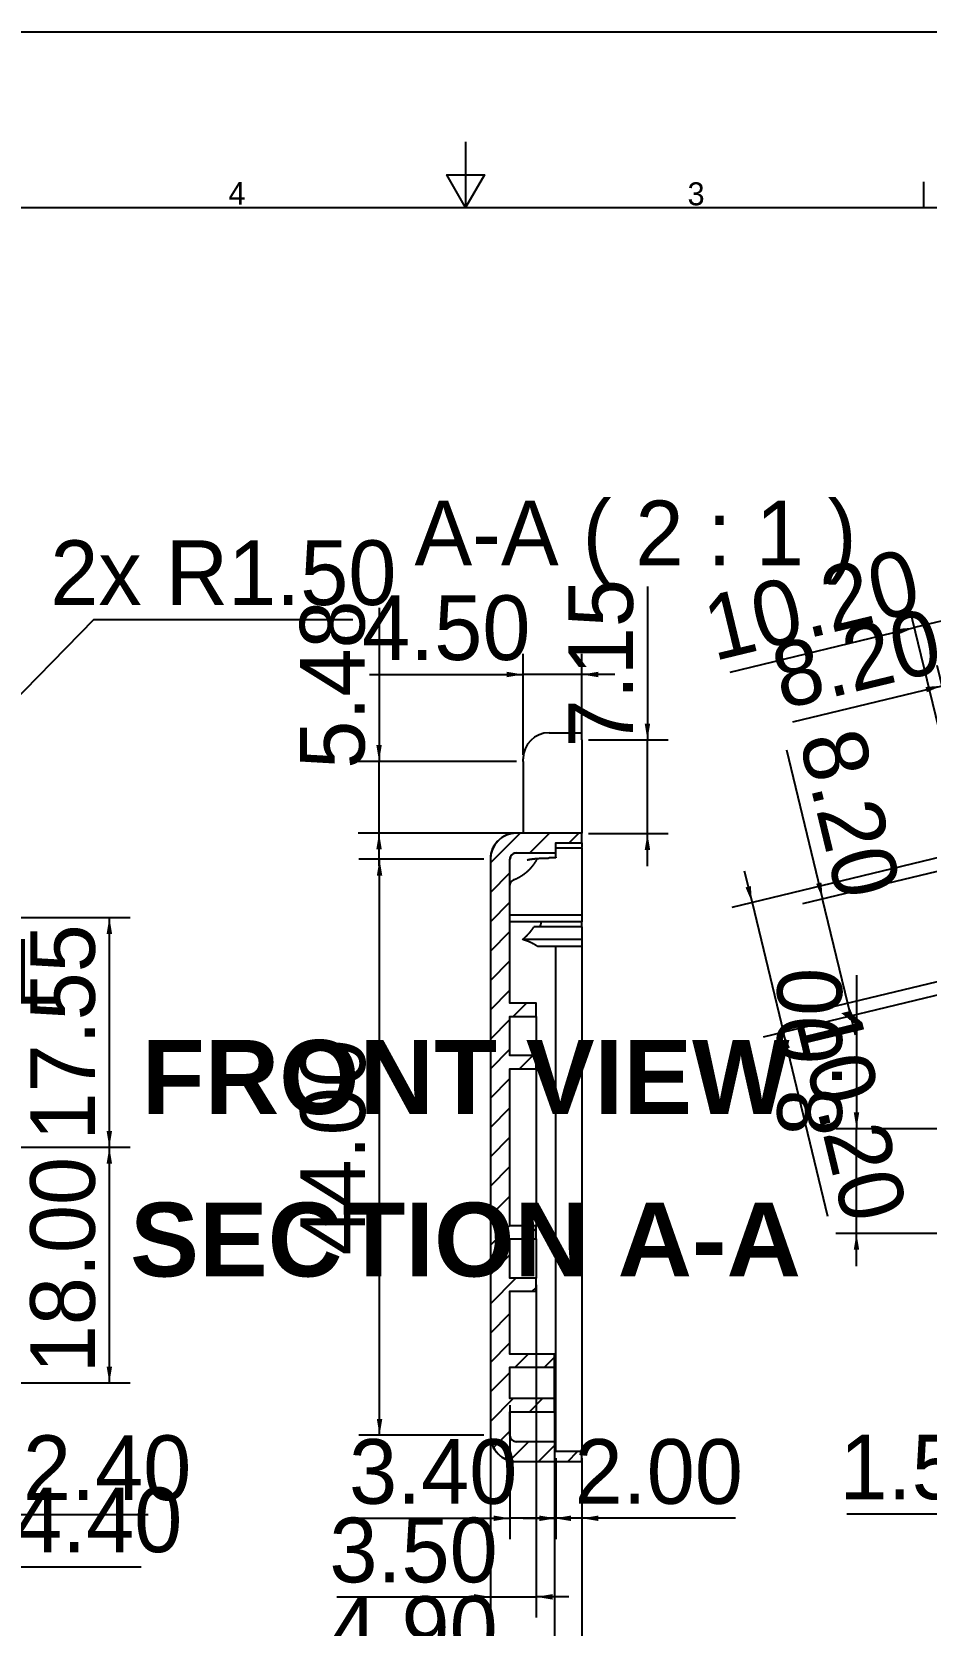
# Model space of a CAD drawing. Header units: millimetres. Extents: x 10 to 287, y 10 to 200.
# Drawn here: x 115.4 to 183.7, y 78.3 to 200 of the extents above; entities that cross this region are included whole.
import ezdxf
from ezdxf.enums import TextEntityAlignment as Align

# ---------------------------------------------------------------- set-up
doc = ezdxf.new("R2010")
doc.units = ezdxf.units.MM
for name, color, linetype in [('Border_ISO', 7, 'CONTINUOUS'), ('DIMENSIONS', 7, 'CONTINUOUS'), ('FRAME', 7, 'CONTINUOUS'), ('HATCH', 7, 'CONTINUOUS'), ('Symbol_ISO', 7, 'CONTINUOUS'), ('TEXT', 7, 'CONTINUOUS'), ('Visible_ISO', 7, 'CONTINUOUS')]:
    doc.layers.add(name, color=color, linetype=linetype)
doc.styles.add('BOLD', font='ARIALBD.TTF')
doc.dimstyles.new('ISO-DM', dxfattribs={"dimtxt": 3.5, "dimasz": 2.5, "dimexe": 2.5, "dimexo": 1, "dimgap": 1, "dimtad": 1, "dimcen": 2.5, "dimazin": 3, "dimtfac": 1, "dimtmove": 0, "dimatfit": 3})

# ---------------------------------------------------------------- blocks, each defined once
blk = doc.blocks.new('*D3')
at = {"layer": 'DIMENSIONS'}
for p, q in [((78.1885, 132.3412), (122.878, 132.3412)), ((121.2905, 114.7912), (121.2905, 132.3412)), ((91.6385, 114.7912), (122.878, 114.7912))]:
    blk.add_line(p, q, dxfattribs=at)
for points in [[(121.2905, 132.3412), (121.0822, 131.0912), (121.4989, 131.0912)], [(121.2905, 114.7912), (121.4989, 116.0412), (121.0822, 116.0412)]]:
    blk.add_solid(points, dxfattribs=at)
blk.add_text('17.55', height=4.9389, rotation=90, dxfattribs=at).set_placement((120.1828, 123.5662), align=Align.CENTER)
blk = doc.blocks.new('*D4')
at = {"layer": 'DIMENSIONS'}
for p, q in [((153.892, 104.2912), (153.892, 78.8631)), ((150.392, 92.2912), (150.392, 78.8631)), ((138.6629, 80.4506), (150.392, 80.4506)), ((150.392, 80.4506), (153.892, 80.4506)), ((156.392, 80.4506), (153.892, 80.4506))]:
    blk.add_line(p, q, dxfattribs=at)
for points in [[(150.392, 80.4506), (149.142, 80.6589), (149.142, 80.2423)], [(153.892, 80.4506), (155.142, 80.2423), (155.142, 80.6589)]]:
    blk.add_solid(points, dxfattribs=at)
blk.add_text('3.50', height=4.9389, dxfattribs=at).set_placement((144.5274, 81.5583), align=Align.CENTER)
blk = doc.blocks.new('*D5')
at = {"layer": 'DIMENSIONS'}
for p, q in [((155.292, 95.0912), (155.292, 72.8631)), ((150.392, 92.2912), (150.392, 72.8631)), ((138.6629, 74.4506), (150.392, 74.4506)), ((155.292, 74.4506), (150.392, 74.4506)), ((157.792, 74.4506), (155.292, 74.4506))]:
    blk.add_line(p, q, dxfattribs=at)
for points in [[(150.392, 74.4506), (149.142, 74.6589), (149.142, 74.2423)], [(155.292, 74.4506), (156.542, 74.2423), (156.542, 74.6589)]]:
    blk.add_solid(points, dxfattribs=at)
blk.add_text('4.90', height=4.9389, dxfattribs=at).set_placement((144.5274, 75.5583), align=Align.CENTER)
blk = doc.blocks.new('*D6')
at = {"layer": 'DIMENSIONS'}
for p, q in [((91.6385, 114.7912), (122.878, 114.7912)), ((121.2905, 96.7912), (121.2905, 114.7912)), ((91.6385, 96.7912), (122.878, 96.7912))]:
    blk.add_line(p, q, dxfattribs=at)
for points in [[(121.2905, 114.7912), (121.0822, 113.5412), (121.4989, 113.5412)], [(121.2905, 96.7912), (121.4989, 98.0412), (121.0822, 98.0412)]]:
    blk.add_solid(points, dxfattribs=at)
blk.add_text('18.00', height=4.9389, rotation=90, dxfattribs=at).set_placement((120.1828, 105.7912), align=Align.CENTER)
blk = doc.blocks.new('*D11')
at = {"layer": 'DIMENSIONS'}
for p, q in [((91.1385, 95.8912), (91.1385, 97.6912)), ((90.2385, 96.7912), (92.0385, 96.7912)), ((91.1385, 96.7912), (92.0518, 96.0129)), ((102.9351, 86.7387), (92.0518, 96.0129)), ((102.9351, 86.7387), (124.2576, 86.7387))]:
    blk.add_line(p, q, dxfattribs=at)
blk.add_solid([(92.0518, 96.0129), (92.8681, 95.0436), (93.1384, 95.3607)], dxfattribs=at)
blk.add_text('2X %%c2.40', height=4.9389, dxfattribs=at).set_placement((113.5964, 87.8465), align=Align.CENTER)
blk = doc.blocks.new('*D14')
at = {"layer": 'DIMENSIONS'}
for p, q in [((120.1161, 155.1086), (109.743, 144.5288)), ((120.1161, 155.1086), (139.8837, 155.1086)), ((108.6928, 143.4578), (109.743, 144.5288)), ((108.6928, 142.5578), (108.6928, 144.3578)), ((107.7928, 143.4578), (109.5928, 143.4578))]:
    blk.add_line(p, q, dxfattribs=at)
blk.add_solid([(109.743, 144.5288), (110.7669, 145.2755), (110.4693, 145.5672)], dxfattribs=at)
blk.add_text('2x R1.50', height=4.9389, dxfattribs=at).set_placement((129.9999, 156.2164), align=Align.CENTER)
blk = doc.blocks.new('*D15')
at = {"layer": 'DIMENSIONS'}
for p, q in [((91.1385, 95.8912), (91.1385, 97.6912)), ((90.2385, 96.7912), (92.0385, 96.7912)), ((91.1385, 96.7912), (92.5731, 95.1233)), ((103.2117, 82.755), (92.5731, 95.1233)), ((103.2117, 82.755), (123.7094, 82.755))]:
    blk.add_line(p, q, dxfattribs=at)
blk.add_solid([(92.5731, 95.1233), (93.2303, 94.0398), (93.5462, 94.3115)], dxfattribs=at)
blk.add_text('2x %%c4.40', height=4.9389, dxfattribs=at).set_placement((113.4605, 83.8627), align=Align.CENTER)
blk = doc.blocks.new('*D16')
at = {"layer": 'DIMENSIONS'}
for p, q in [((151.892, 95.0912), (151.892, 84.8631)), ((155.292, 95.0912), (155.292, 84.8631)), ((140.1629, 86.4506), (151.892, 86.4506)), ((155.292, 86.4506), (151.892, 86.4506)), ((157.792, 86.4506), (155.292, 86.4506))]:
    blk.add_line(p, q, dxfattribs=at)
for points in [[(151.892, 86.4506), (150.642, 86.6589), (150.642, 86.2423)], [(155.292, 86.4506), (156.542, 86.2423), (156.542, 86.6589)]]:
    blk.add_solid(points, dxfattribs=at)
blk.add_text('3.40', height=4.9389, dxfattribs=at).set_placement((146.0274, 87.5583), align=Align.CENTER)
blk = doc.blocks.new('*D17')
at = {"layer": 'DIMENSIONS'}
for p, q in [((155.392, 91.0412), (155.392, 84.8631)), ((157.392, 91.0412), (157.392, 84.8631)), ((152.892, 86.4506), (155.392, 86.4506)), ((157.392, 86.4506), (155.392, 86.4506)), ((169.1212, 86.4506), (157.392, 86.4506))]:
    blk.add_line(p, q, dxfattribs=at)
for points in [[(155.392, 86.4506), (154.142, 86.6589), (154.142, 86.2423)], [(157.392, 86.4506), (158.642, 86.2423), (158.642, 86.6589)]]:
    blk.add_solid(points, dxfattribs=at)
blk.add_text('2.00', height=4.9389, dxfattribs=at).set_placement((163.2566, 87.5583), align=Align.CENTER)
blk = doc.blocks.new('*D18')
at = {"layer": 'DIMENSIONS'}
for p, q in [((189.3598, 107.714), (189.3598, 85.2111)), ((190.8598, 107.714), (190.8598, 85.2111)), ((177.6306, 86.7986), (189.3598, 86.7986)), ((190.8598, 86.7986), (189.3598, 86.7986)), ((193.3598, 86.7986), (190.8598, 86.7986))]:
    blk.add_line(p, q, dxfattribs=at)
for points in [[(189.3598, 86.7986), (188.1098, 87.0069), (188.1098, 86.5902)], [(190.8598, 86.7986), (192.1098, 86.5902), (192.1098, 87.0069)]]:
    blk.add_solid(points, dxfattribs=at)
blk.add_text('1.50', height=4.9389, dxfattribs=at).set_placement((183.4952, 87.9063), align=Align.CENTER)
blk = doc.blocks.new('*D19')
at = {"layer": 'DIMENSIONS'}
for p, q in [((178.3598, 127.9431), (178.3598, 116.214)), ((188.8598, 116.214), (176.7723, 116.214)), ((178.3598, 108.214), (178.3598, 116.214)), ((188.8598, 108.214), (176.7723, 108.214)), ((178.3598, 105.714), (178.3598, 108.214))]:
    blk.add_line(p, q, dxfattribs=at)
for points in [[(178.3598, 116.214), (178.5681, 117.464), (178.1515, 117.464)], [(178.3598, 108.214), (178.1515, 106.964), (178.5681, 106.964)]]:
    blk.add_solid(points, dxfattribs=at)
blk.add_text('8.00', height=4.9389, rotation=90, dxfattribs=at).set_placement((177.2521, 122.0785), align=Align.CENTER)
blk = doc.blocks.new('*D22')
at = {"layer": 'DIMENSIONS'}
for p, q in [((197.6692, 136.3524), (192.3369, 158.4269)), ((195.1398, 157.4708), (192.7097, 156.8838)), ((188.0779, 132.6178), (182.4221, 156.0319)), ((192.7097, 156.8838), (182.7948, 154.4888)), ((168.7236, 151.0898), (182.7948, 154.4888))]:
    blk.add_line(p, q, dxfattribs=at)
for points in [[(192.7097, 156.8838), (193.9736, 156.9748), (193.8758, 157.3798)], [(182.7948, 154.4888), (181.5309, 154.3978), (181.6287, 153.9928)]]:
    blk.add_solid(points, dxfattribs=at)
blk.add_text('10.20', height=4.9389, rotation=13.58, dxfattribs=at).set_placement((175.4991, 153.866), align=Align.CENTER)
blk = doc.blocks.new('*D23')
at = {"layer": 'DIMENSIONS'}
for p, q in [((196.7411, 135.9353), (192.4941, 153.5171)), ((195.297, 152.561), (192.8669, 151.974)), ((188.0993, 136.788), (184.5234, 151.5917)), ((192.8669, 151.974), (184.8961, 150.0486)), ((173.4949, 147.2946), (184.8961, 150.0486))]:
    blk.add_line(p, q, dxfattribs=at)
for points in [[(192.8669, 151.974), (194.1309, 152.065), (194.033, 152.47)], [(184.8961, 150.0486), (183.6322, 149.9576), (183.73, 149.5526)]]:
    blk.add_solid(points, dxfattribs=at)
blk.add_text('8.20', height=4.9389, rotation=13.58, dxfattribs=at).set_placement((178.9354, 149.7483), align=Align.CENTER)
blk = doc.blocks.new('*D24')
at = {"layer": 'DIMENSIONS'}
for p, q in [((188.4439, 137.8456), (168.837, 133.1095)), ((169.7931, 135.9123), (170.3802, 133.4822)), ((170.3802, 133.4822), (172.7751, 123.5674)), ((188.8138, 127.4416), (171.232, 123.1946)), ((176.1741, 109.4961), (172.7751, 123.5674))]:
    blk.add_line(p, q, dxfattribs=at)
for points in [[(170.3802, 133.4822), (170.2892, 134.7462), (169.8841, 134.6484)], [(172.7751, 123.5674), (172.8661, 122.3034), (173.2712, 122.4013)]]:
    blk.add_solid(points, dxfattribs=at)
blk.add_text('10.20', height=4.9389, rotation=-76.42, dxfattribs=at).set_placement((175.5514, 116.7919), align=Align.CENTER)
blk = doc.blocks.new('*D25')
at = {"layer": 'DIMENSIONS'}
for p, q in [((173.0204, 145.1577), (175.7744, 133.7565)), ((189.2395, 137.0091), (174.2313, 133.3837)), ((177.6998, 125.7857), (175.7744, 133.7565)), ((189.5511, 128.6485), (176.1567, 125.413)), ((178.2868, 123.3556), (177.6998, 125.7857))]:
    blk.add_line(p, q, dxfattribs=at)
for points in [[(175.7744, 133.7565), (175.6834, 135.0205), (175.2784, 134.9226)], [(177.6998, 125.7857), (177.7908, 124.5218), (178.1958, 124.6196)]]:
    blk.add_solid(points, dxfattribs=at)
blk.add_text('8.20', height=4.9389, rotation=-76.42, dxfattribs=at).set_placement((175.4742, 139.7172), align=Align.CENTER)
blk = doc.blocks.new('*D27')
at = {"layer": 'DIMENSIONS'}
for p, q in [((152.892, 144.7746), (152.892, 152.4958)), ((157.392, 146.4083), (157.392, 152.4958)), ((141.1629, 150.9083), (152.892, 150.9083)), ((157.392, 150.9083), (152.892, 150.9083)), ((159.892, 150.9083), (157.392, 150.9083))]:
    blk.add_line(p, q, dxfattribs=at)
for points in [[(152.892, 150.9083), (151.642, 151.1166), (151.642, 150.7)], [(157.392, 150.9083), (158.642, 150.7), (158.642, 151.1166)]]:
    blk.add_solid(points, dxfattribs=at)
blk.add_text('4.50', height=4.9389, dxfattribs=at).set_placement((147.0274, 152.016), align=Align.CENTER)
blk = doc.blocks.new('*D28')
at = {"layer": 'DIMENSIONS'}
for p, q in [((141.892, 156.0038), (141.892, 144.2746)), ((152.392, 144.2746), (140.3045, 144.2746)), ((141.892, 138.7916), (141.892, 144.2746)), ((152.392, 138.7916), (140.3045, 138.7916)), ((141.892, 136.2916), (141.892, 138.7916))]:
    blk.add_line(p, q, dxfattribs=at)
for points in [[(141.892, 144.2746), (142.1004, 145.5246), (141.6837, 145.5246)], [(141.892, 138.7916), (141.6837, 137.5416), (142.1004, 137.5416)]]:
    blk.add_solid(points, dxfattribs=at)
blk.add_text('5.48', height=4.9389, rotation=90, dxfattribs=at).set_placement((140.7843, 150.1392), align=Align.CENTER)
blk = doc.blocks.new('*D29')
at = {"layer": 'DIMENSIONS'}
for p, q in [((162.392, 157.6375), (162.392, 145.9083)), ((157.892, 145.9083), (163.9795, 145.9083)), ((162.392, 138.7573), (162.392, 145.9083)), ((157.892, 138.7573), (163.9795, 138.7573)), ((162.392, 136.2573), (162.392, 138.7573))]:
    blk.add_line(p, q, dxfattribs=at)
for points in [[(162.392, 145.9083), (162.6004, 147.1583), (162.1837, 147.1583)], [(162.392, 138.7573), (162.1837, 137.5073), (162.6004, 137.5073)]]:
    blk.add_solid(points, dxfattribs=at)
blk.add_text('7.15', height=4.9389, rotation=90, dxfattribs=at).set_placement((161.2843, 151.7729), align=Align.CENTER)
blk = doc.blocks.new('*D30')
at = {"layer": 'DIMENSIONS'}
for p, q in [((149.892, 136.7912), (140.3428, 136.7912)), ((141.9303, 92.7912), (141.9303, 136.7912)), ((149.892, 92.7912), (140.3428, 92.7912))]:
    blk.add_line(p, q, dxfattribs=at)
for points in [[(141.9303, 136.7912), (141.722, 135.5412), (142.1386, 135.5412)], [(141.9303, 92.7912), (142.1386, 94.0412), (141.722, 94.0412)]]:
    blk.add_solid(points, dxfattribs=at)
blk.add_text('44.00', height=4.9389, rotation=90, dxfattribs=at).set_placement((140.8226, 114.7912), align=Align.CENTER)
blk = doc.blocks.new('*D31')
at = {"layer": 'DIMENSIONS'}
for p, q in [((150.392, 92.2912), (150.392, 66.9537)), ((157.392, 91.0412), (157.392, 66.9537)), ((138.6629, 68.5412), (150.392, 68.5412)), ((157.392, 68.5412), (150.392, 68.5412)), ((159.892, 68.5412), (157.392, 68.5412))]:
    blk.add_line(p, q, dxfattribs=at)
for points in [[(150.392, 68.5412), (149.142, 68.7495), (149.142, 68.3329)], [(157.392, 68.5412), (158.642, 68.3329), (158.642, 68.7495)]]:
    blk.add_solid(points, dxfattribs=at)
blk.add_text('7.00', height=4.9389, dxfattribs=at).set_placement((144.5274, 69.6489), align=Align.CENTER)

msp = doc.modelspace()

# ---------------------------------------------------------------- linework, layer by layer
at = {"layer": 'Border_ISO'}
msp.add_line((183.5, 186.59), (183.5, 188.54), dxfattribs=at)
msp.add_lwpolyline([(148.5, 191.59), (148.5, 186.59), (147.0566, 189.09), (149.9434, 189.09), (148.5, 186.59)], dxfattribs=at)
msp.add_lwpolyline([(48.5, 48.09), (48.5, 186.59), (248.5, 186.59), (248.5, 48.09)], close=True, dxfattribs=at)
at = {"layer": 'FRAME'}
msp.add_lwpolyline([(10, 200), (287, 200), (287, 10), (10, 10)], close=True, dxfattribs=at)
at = {"layer": 'HATCH'}
for p, q in [((150.392, 136.5116), (152.6716, 138.7912)), ((153.4167, 137.2912), (154.9167, 138.7912)), ((156.4117, 138.0412), (157.1617, 138.7912)), ((150.392, 134.2666), (151.892, 135.7666)), ((150.392, 132.0215), (151.892, 133.5215)), ((150.392, 129.7765), (151.892, 131.2765)), ((150.392, 127.5314), (151.892, 129.0314)), ((150.392, 125.2863), (151.892, 126.7863)), ((152.142, 124.7912), (153.142, 125.7912)), ((150.392, 123.0413), (151.892, 124.5413)), ((150.392, 120.7962), (151.892, 122.2962)), ((152.6321, 120.7912), (153.6321, 121.7912)), ((150.392, 118.5511), (151.892, 120.0511)), ((150.392, 116.3061), (151.892, 117.8061)), ((150.392, 114.061), (151.892, 115.561)), ((150.392, 111.8159), (151.892, 113.3159)), ((150.392, 109.5709), (151.892, 111.0709)), ((150.392, 107.3258), (151.892, 108.8258)), ((153.1025, 107.7912), (153.892, 108.5807)), ((150.392, 105.0807), (151.892, 106.5807)), ((150.392, 102.8357), (152.3476, 104.7912)), ((153.5926, 103.7912), (153.892, 104.0906)), ((150.392, 100.5906), (151.892, 102.0906)), ((150.392, 98.3456), (151.892, 99.8456)), ((152.2827, 97.9912), (153.2827, 98.9912)), ((154.5278, 97.9912), (155.292, 98.7554)), ((150.392, 96.1005), (151.892, 97.6005)), ((150.392, 93.8554), (152.1278, 95.5912)), ((153.3729, 94.5912), (154.3729, 95.5912)), ((150.6291, 91.8475), (151.892, 93.1104)), ((151.8838, 90.8571), (153.3179, 92.2912)), ((154.063, 90.7912), (155.392, 92.1202)), ((156.3081, 90.7912), (157.0581, 91.5412))]:
    msp.add_line(p, q, dxfattribs=at)
msp.add_lwpolyline([(155.292, 95.5912), (151.892, 95.5912), (151.892, 95.5912), (151.892, 97.9912), (151.892, 97.9912), (155.292, 97.9912), (155.292, 97.9912), (155.292, 98.9912), (155.292, 98.9912), (151.892, 98.9912), (151.892, 98.9912), (151.892, 103.7912), (151.892, 103.7912), (153.892, 103.7912), (153.892, 103.7912), (153.892, 104.7912), (153.892, 104.7912), (151.892, 104.7912), (151.892, 104.7912), (151.892, 107.7912), (151.892, 107.7912), (153.892, 107.7912), (153.892, 107.7912), (153.892, 108.7912), (153.892, 108.7912), (151.892, 108.7912), (151.892, 108.7912), (151.892, 120.7912), (151.892, 120.7912), (153.892, 120.7912), (153.892, 120.7912), (153.892, 121.7912), (153.892, 121.7912), (151.892, 121.7912), (151.892, 121.7912), (151.892, 124.7912), (151.892, 124.7912), (153.892, 124.7912), (153.892, 124.7912), (153.892, 125.7912), (153.892, 125.7912), (151.892, 125.7912), (151.892, 125.7912), (151.892, 136.7912), (151.892, 136.7912), (151.8925, 136.813), (151.8939, 136.8348), (151.8963, 136.8565), (151.8996, 136.878), (151.9039, 136.8994), (151.9091, 136.9206), (151.9152, 136.9416), (151.9222, 136.9622), (151.9301, 136.9826), (151.9389, 137.0025), (151.9485, 137.0221), (151.959, 137.0412), (151.9703, 137.0599), (151.9825, 137.078), (151.9954, 137.0956), (152.009, 137.1126), (152.0234, 137.129), (152.0385, 137.1448), (152.0542, 137.1598), (152.0706, 137.1742), (152.0876, 137.1879), (152.1052, 137.2008), (152.1234, 137.2129), (152.142, 137.2242), (152.1612, 137.2347), (152.1807, 137.2444), (152.2007, 137.2531), (152.221, 137.2611), (152.2417, 137.2681), (152.2626, 137.2742), (152.2838, 137.2794), (152.3052, 137.2836), (152.3268, 137.2869), (152.3485, 137.2893), (152.3702, 137.2907), (152.392, 137.2912), (152.392, 137.2912), (155.392, 137.2912), (155.392, 137.2912), (155.392, 138.0412), (155.392, 138.0412), (157.392, 138.0412), (157.392, 138.0412), (157.392, 138.7912), (157.392, 138.7912), (152.392, 138.7912), (152.392, 138.7912), (152.3048, 138.7893), (152.2177, 138.7836), (152.131, 138.7741), (152.0447, 138.7608), (151.9592, 138.7438), (151.8744, 138.7231), (151.7906, 138.6986), (151.708, 138.6706), (151.6267, 138.639), (151.5468, 138.6038), (151.4685, 138.5652), (151.392, 138.5233), (151.3174, 138.478), (151.2449, 138.4295), (151.1745, 138.3779), (151.1065, 138.3233), (151.0409, 138.2658), (150.9778, 138.2054), (150.9175, 138.1424), (150.8599, 138.0768), (150.8053, 138.0087), (150.7537, 137.9384), (150.7052, 137.8658), (150.66, 137.7912), (150.618, 137.7147), (150.5794, 137.6364), (150.5443, 137.5566), (150.5126, 137.4752), (150.4846, 137.3926), (150.4602, 137.3088), (150.4394, 137.2241), (150.4224, 137.1385), (150.4091, 137.0523), (150.3996, 136.9655), (150.3939, 136.8784), (150.392, 136.7912), (150.392, 136.7912), (150.392, 92.7912), (150.392, 92.7912), (150.3939, 92.704), (150.3996, 92.6169), (150.4091, 92.5302), (150.4224, 92.4439), (150.4394, 92.3583), (150.4602, 92.2736), (150.4846, 92.1898), (150.5126, 92.1072), (150.5443, 92.0258), (150.5794, 91.946), (150.618, 91.8677), (150.66, 91.7912), (150.7052, 91.7166), (150.7537, 91.6441), (150.8053, 91.5737), (150.8599, 91.5056), (150.9175, 91.44), (150.9778, 91.377), (151.0409, 91.3167), (151.1065, 91.2591), (151.1745, 91.2045), (151.2449, 91.1529), (151.3174, 91.1044), (151.392, 91.0592), (151.4685, 91.0172), (151.5468, 90.9786), (151.6267, 90.9435), (151.708, 90.9118), (151.7906, 90.8838), (151.8744, 90.8594), (151.9592, 90.8386), (152.0447, 90.8216), (152.131, 90.8083), (152.2177, 90.7988), (152.3048, 90.7931), (152.392, 90.7912), (152.392, 90.7912), (157.392, 90.7912), (157.392, 90.7912), (157.392, 91.5412), (157.392, 91.5412), (155.392, 91.5412), (155.392, 91.5412), (155.392, 92.2912), (155.392, 92.2912), (152.392, 92.2912), (152.392, 92.2912), (152.3702, 92.2917), (152.3485, 92.2931), (152.3268, 92.2955), (152.3052, 92.2988), (152.2838, 92.3031), (152.2626, 92.3082), (152.2417, 92.3144), (152.221, 92.3214), (152.2007, 92.3293), (152.1807, 92.3381), (152.1612, 92.3477), (152.142, 92.3582), (152.1234, 92.3695), (152.1052, 92.3816), (152.0876, 92.3945), (152.0706, 92.4082), (152.0542, 92.4226), (152.0385, 92.4377), (152.0234, 92.4534), (152.009, 92.4698), (151.9954, 92.4868), (151.9825, 92.5044), (151.9703, 92.5226), (151.959, 92.5412), (151.9485, 92.5603), (151.9389, 92.5799), (151.9301, 92.5999), (151.9222, 92.6202), (151.9152, 92.6409), (151.9091, 92.6618), (151.9039, 92.683), (151.8996, 92.7044), (151.8963, 92.7259), (151.8939, 92.7476), (151.8925, 92.7694), (151.892, 92.7912), (151.892, 92.7912), (151.892, 94.5912), (151.892, 94.5912), (155.292, 94.5912), (155.292, 94.5912), (155.292, 95.5912)], close=True, dxfattribs=at)
at = {"layer": 'Visible_ISO'}
for p, q in [((154.892, 146.4578), (157.392, 146.4578)), ((157.392, 145.9083), (157.392, 146.4578)), ((157.392, 145.9083), (157.392, 138.7912)), ((152.892, 144.2746), (152.892, 144.4578)), ((152.892, 144.2746), (152.892, 138.7916)), ((157.392, 138.7912), (152.392, 138.7912)), ((157.392, 138.0412), (157.392, 138.7912)), ((155.392, 137.2912), (155.392, 138.0412)), ((155.392, 138.0412), (157.392, 138.0412)), ((157.392, 137.641), (155.392, 137.641)), ((157.392, 138.0412), (157.392, 137.6834)), ((157.392, 137.641), (157.392, 137.6834)), ((157.392, 137.641), (157.392, 132.5313)), ((150.392, 136.7912), (150.392, 92.7912)), ((151.892, 125.7912), (151.892, 136.7912)), ((152.392, 137.2912), (155.392, 137.2912)), ((155.392, 136.891), (154.892, 136.891)), ((155.392, 136.9449), (155.392, 137.2912)), ((155.392, 136.9449), (155.392, 136.891)), ((157.392, 132.5313), (151.892, 132.5313)), ((157.392, 132.003), (151.892, 132.003)), ((157.392, 131.6366), (153.727, 131.6366)), ((157.392, 132.5313), (157.392, 132.003)), ((157.392, 131.6366), (157.392, 132.003)), ((157.392, 131.6366), (157.392, 130.6646)), ((157.392, 130.6646), (152.8459, 130.6646)), ((157.392, 130.6646), (157.392, 130.1363)), ((157.392, 130.1363), (153.9914, 130.1363)), ((155.392, 117.6037), (155.392, 130.1363)), ((157.392, 130.1363), (157.392, 117.6975)), ((153.892, 125.7912), (151.892, 125.7912)), ((153.892, 124.7912), (153.892, 125.7912)), ((151.892, 121.7912), (151.892, 124.7912)), ((151.892, 124.7912), (153.892, 124.7912)), ((153.892, 124.7912), (153.892, 121.7912)), ((153.892, 121.7912), (151.892, 121.7912)), ((153.892, 120.7912), (153.892, 121.7912)), ((151.892, 108.7912), (151.892, 120.7912)), ((151.892, 120.7912), (153.892, 120.7912)), ((153.892, 120.7912), (153.892, 108.7912)), ((155.392, 92.2912), (155.392, 117.6037)), ((157.392, 117.6975), (157.392, 91.5412)), ((153.892, 108.7912), (151.892, 108.7912)), ((153.892, 107.7912), (153.892, 108.7912)), ((151.892, 104.7912), (151.892, 107.7912)), ((151.892, 107.7912), (153.892, 107.7912)), ((153.892, 107.7912), (153.892, 104.7912)), ((153.892, 104.7912), (151.892, 104.7912)), ((153.892, 103.7912), (153.892, 104.7912)), ((151.892, 98.9912), (151.892, 103.7912)), ((151.892, 103.7912), (153.892, 103.7912)), ((155.292, 98.9912), (151.892, 98.9912)), ((155.292, 97.9912), (155.292, 98.9912)), ((151.892, 95.5912), (151.892, 97.9912)), ((151.892, 97.9912), (155.292, 97.9912)), ((155.292, 95.5912), (155.292, 97.9912)), ((155.292, 95.5912), (151.892, 95.5912)), ((155.292, 94.5912), (155.292, 95.5912)), ((151.892, 92.7912), (151.892, 94.5912)), ((151.892, 94.5912), (155.292, 94.5912)), ((155.392, 92.2912), (152.392, 92.2912)), ((155.392, 91.5412), (155.392, 92.2912)), ((157.392, 91.5412), (155.392, 91.5412)), ((157.392, 90.7912), (157.392, 91.5412)), ((152.392, 90.7912), (157.392, 90.7912))]:
    msp.add_line(p, q, dxfattribs=at)
for points in [[(152.892, 138.7916), (152.892, 138.7916), (152.892, 138.7916), (152.892, 138.7916), (152.892, 138.7916), (152.892, 138.7916), (152.892, 138.7916), (152.892, 138.7916), (152.892, 138.7916), (152.892, 138.7915), (152.892, 138.7915), (152.892, 138.7915), (152.892, 138.7915), (152.892, 138.7915), (152.892, 138.7915), (152.892, 138.7915), (152.892, 138.7915), (152.892, 138.7915), (152.892, 138.7915), (152.892, 138.7915), (152.892, 138.7915), (152.892, 138.7914), (152.892, 138.7914), (152.892, 138.7914), (152.892, 138.7914), (152.892, 138.7914), (152.892, 138.7914), (152.892, 138.7914), (152.892, 138.7914), (152.892, 138.7914), (152.892, 138.7914), (152.892, 138.7914), (152.892, 138.7913), (152.892, 138.7913), (152.892, 138.7913), (152.892, 138.7913), (152.892, 138.7913), (152.892, 138.7913), (152.892, 138.7913), (152.892, 138.7913), (152.892, 138.7913), (152.892, 138.7913), (152.892, 138.7913), (152.892, 138.7913), (152.892, 138.7912), (152.892, 138.7912), (152.892, 138.7912), (152.892, 138.7912), (152.892, 138.7912)], [(152.2045, 135.2395), (152.2272, 135.2487), (152.2499, 135.2581), (152.2726, 135.2677), (152.2953, 135.2776), (152.3181, 135.2877), (152.341, 135.298), (152.3638, 135.3086), (152.3867, 135.3194), (152.4097, 135.3305), (152.4326, 135.3418), (152.4555, 135.3533), (152.4785, 135.365), (152.5014, 135.3769), (152.5244, 135.389), (152.5473, 135.4013), (152.5702, 135.4139), (152.593, 135.4266), (152.6159, 135.4395), (152.6386, 135.4526), (152.6614, 135.4659), (152.6841, 135.4793), (152.7067, 135.4929), (152.7292, 135.5067), (152.7517, 135.5207), (152.7741, 135.5348), (152.7964, 135.5491), (152.8186, 135.5635), (152.8407, 135.578), (152.8628, 135.5928), (152.8847, 135.6076), (152.9064, 135.6226), (152.9281, 135.6377), (152.9496, 135.6529), (152.971, 135.6683), (152.9923, 135.6838), (153.0134, 135.6994), (153.0343, 135.7151), (153.0551, 135.7309), (153.0757, 135.7468), (153.0962, 135.7628), (153.1165, 135.7789), (153.1365, 135.7951), (153.1564, 135.8114), (153.1761, 135.8277), (153.1956, 135.8441), (153.2148, 135.8606), (153.2339, 135.8772), (153.2527, 135.8938), (153.2713, 135.9105), (153.2897, 135.9273), (153.3078, 135.9441), (153.3256, 135.9609), (153.3433, 135.9778), (153.3606, 135.9947), (153.3778, 136.0118), (153.395, 136.0291), (153.4121, 136.0467), (153.4292, 136.0645), (153.4462, 136.0826), (153.4631, 136.1009), (153.48, 136.1194), (153.4969, 136.1381), (153.5136, 136.157), (153.5303, 136.1761), (153.5469, 136.1955), (153.5634, 136.215), (153.5798, 136.2347), (153.5962, 136.2546), (153.6124, 136.2746), (153.6285, 136.2948), (153.6446, 136.3152), (153.6605, 136.3357), (153.6763, 136.3564), (153.692, 136.3773), (153.7076, 136.3982), (153.723, 136.4193), (153.7384, 136.4405), (153.7535, 136.4619), (153.7686, 136.4833), (153.7835, 136.5049), (153.7983, 136.5265), (153.8129, 136.5482), (153.8274, 136.5701), (153.8417, 136.592), (153.8558, 136.614), (153.8698, 136.636), (153.8836, 136.6582), (153.8972, 136.6803), (153.9107, 136.7026), (153.924, 136.7248), (153.9371, 136.7471), (153.95, 136.7695), (153.9627, 136.7919), (153.9752, 136.8142), (153.9875, 136.8366), (153.9996, 136.8591)], [(153.2008, 136.7472), (153.206, 136.7485), (153.2114, 136.7497), (153.2169, 136.751), (153.2225, 136.7523), (153.2282, 136.7536), (153.2341, 136.7549), (153.24, 136.7562), (153.2461, 136.7575), (153.2523, 136.7589), (153.2586, 136.7602), (153.265, 136.7616), (153.2715, 136.7629), (153.2781, 136.7643), (153.2849, 136.7657), (153.2917, 136.7671), (153.2987, 136.7685), (153.3058, 136.7699), (153.313, 136.7713), (153.3203, 136.7727), (153.3277, 136.7741), (153.3352, 136.7755), (153.3428, 136.7769), (153.3505, 136.7784), (153.3583, 136.7798), (153.3663, 136.7812), (153.3743, 136.7827), (153.3825, 136.7841), (153.3907, 136.7855), (153.3991, 136.787), (153.4076, 136.7884), (153.4161, 136.7899), (153.4248, 136.7913), (153.4336, 136.7927), (153.4424, 136.7942), (153.4514, 136.7956), (153.4605, 136.7971), (153.4697, 136.7985), (153.479, 136.7999), (153.4883, 136.8013), (153.4978, 136.8028), (153.5074, 136.8042), (153.5171, 136.8056), (153.5268, 136.807), (153.5367, 136.8084), (153.5467, 136.8098), (153.5567, 136.8113), (153.5669, 136.8127), (153.5771, 136.814), (153.5875, 136.8154), (153.5979, 136.8168), (153.6085, 136.8182), (153.6191, 136.8196), (153.6298, 136.8209), (153.6406, 136.8223), (153.6515, 136.8236), (153.6625, 136.825), (153.6736, 136.8263), (153.6848, 136.8276), (153.696, 136.8289), (153.7074, 136.8302), (153.7188, 136.8315), (153.7303, 136.8328), (153.742, 136.8341), (153.7537, 136.8354), (153.7654, 136.8366), (153.7773, 136.8379), (153.7893, 136.8391), (153.8013, 136.8404), (153.8134, 136.8416), (153.8256, 136.8428), (153.8379, 136.844), (153.8503, 136.8452), (153.8627, 136.8464), (153.8752, 136.8475), (153.8878, 136.8487), (153.9005, 136.8498), (153.9132, 136.851), (153.9261, 136.8521), (153.939, 136.8532), (153.9519, 136.8543), (153.965, 136.8553), (153.9781, 136.8564), (153.9913, 136.8575), (154.0045, 136.8585), (154.0179, 136.8595), (154.0313, 136.8605), (154.0448, 136.8615), (154.0583, 136.8625), (154.0719, 136.8635), (154.0856, 136.8644), (154.0993, 136.8654), (154.1131, 136.8663), (154.127, 136.8672), (154.1409, 136.8681), (154.1549, 136.869), (154.1689, 136.8698), (154.183, 136.8707), (154.1972, 136.8715), (154.2114, 136.8723), (154.2257, 136.8731), (154.24, 136.8739), (154.2544, 136.8747), (154.2689, 136.8754), (154.2833, 136.8762), (154.2979, 136.8769), (154.3125, 136.8776), (154.3271, 136.8783), (154.3418, 136.8789), (154.3565, 136.8796), (154.3713, 136.8802), (154.3861, 136.8809), (154.401, 136.8815), (154.4159, 136.882), (154.4308, 136.8826), (154.4458, 136.8831), (154.4609, 136.8837), (154.4759, 136.8842), (154.491, 136.8847), (154.5062, 136.8852), (154.5213, 136.8856), (154.5365, 136.8861), (154.5518, 136.8865), (154.567, 136.8869), (154.5823, 136.8873), (154.5976, 136.8876), (154.613, 136.888), (154.6284, 136.8883), (154.6438, 136.8886), (154.6592, 136.8889), (154.6746, 136.8892), (154.6901, 136.8894), (154.7055, 136.8897), (154.721, 136.8899), (154.7365, 136.8901), (154.752, 136.8903), (154.7676, 136.8904), (154.7831, 136.8906), (154.7986, 136.8907), (154.8142, 136.8908), (154.8298, 136.8909), (154.8453, 136.891), (154.8609, 136.891), (154.8765, 136.891), (154.892, 136.891)], [(151.892, 134.7805), (151.8921, 134.7851), (151.8921, 134.7898), (151.8923, 134.7945), (151.8925, 134.7992), (151.8927, 134.8039), (151.893, 134.8087), (151.8933, 134.8135), (151.8937, 134.8183), (151.8942, 134.8232), (151.8947, 134.828), (151.8952, 134.8329), (151.8958, 134.8378), (151.8964, 134.8427), (151.8971, 134.8476), (151.8979, 134.8525), (151.8986, 134.8574), (151.8995, 134.8624), (151.9003, 134.8673), (151.9013, 134.8722), (151.9022, 134.8771), (151.9032, 134.882), (151.9043, 134.8869), (151.9054, 134.8918), (151.9065, 134.8967), (151.9077, 134.9015), (151.9089, 134.9063), (151.9102, 134.9111), (151.9115, 134.9159), (151.9129, 134.9207), (151.9142, 134.9254), (151.9157, 134.9301), (151.9171, 134.9347), (151.9186, 134.9393), (151.9202, 134.9439), (151.9218, 134.9484), (151.9234, 134.9529), (151.925, 134.9574), (151.9267, 134.9618), (151.9285, 134.9661), (151.9302, 134.9704), (151.932, 134.9746), (151.9339, 134.9789), (151.9359, 134.9832), (151.9379, 134.9875), (151.9399, 134.9918), (151.942, 134.9961), (151.9442, 135.0004), (151.9465, 135.0047), (151.9487, 135.009), (151.9511, 135.0133), (151.9535, 135.0177), (151.9559, 135.022), (151.9584, 135.0263), (151.961, 135.0306), (151.9636, 135.0348), (151.9662, 135.0391), (151.9689, 135.0433), (151.9716, 135.0476), (151.9744, 135.0518), (151.9772, 135.056), (151.9801, 135.0601), (151.983, 135.0643), (151.9859, 135.0684), (151.9888, 135.0725), (151.9918, 135.0765), (151.9948, 135.0805), (151.9979, 135.0845), (152.001, 135.0884), (152.0041, 135.0923), (152.0072, 135.0962), (152.0104, 135.1), (152.0135, 135.1037), (152.0167, 135.1074), (152.02, 135.1111), (152.0232, 135.1147), (152.0265, 135.1182), (152.0297, 135.1217), (152.033, 135.1251), (152.0363, 135.1285), (152.0396, 135.1318), (152.043, 135.1351), (152.0464, 135.1383), (152.0499, 135.1415), (152.0534, 135.1448), (152.057, 135.148), (152.0607, 135.1512), (152.0644, 135.1543), (152.0682, 135.1575), (152.072, 135.1606), (152.0759, 135.1637), (152.0798, 135.1668), (152.0838, 135.1699), (152.0878, 135.1729), (152.0919, 135.1759), (152.096, 135.1789), (152.1001, 135.1819), (152.1043, 135.1848), (152.1085, 135.1876), (152.1127, 135.1905), (152.1169, 135.1933), (152.1212, 135.1961), (152.1255, 135.1988), (152.1299, 135.2015), (152.1342, 135.2041), (152.1386, 135.2067), (152.1429, 135.2093), (152.1473, 135.2118), (152.1517, 135.2143), (152.1561, 135.2167), (152.1605, 135.2191), (152.165, 135.2214), (152.1694, 135.2236), (152.1738, 135.2258), (152.1782, 135.2279), (152.1826, 135.23), (152.187, 135.2321), (152.1914, 135.234), (152.1958, 135.2359), (152.2002, 135.2377), (152.2045, 135.2395)], [(152.8459, 130.6646), (152.8609, 130.6762), (152.8757, 130.6879), (152.8905, 130.6997), (152.9052, 130.7115), (152.9199, 130.7234), (152.9344, 130.7354), (152.9489, 130.7474), (152.9633, 130.7595), (152.9776, 130.7716), (152.9918, 130.7838), (153.0059, 130.7961), (153.0199, 130.8083), (153.0339, 130.8207), (153.0477, 130.833), (153.0615, 130.8454), (153.0752, 130.8579), (153.0887, 130.8704), (153.1022, 130.8829), (153.1156, 130.8954), (153.1289, 130.908), (153.142, 130.9206), (153.1551, 130.9332), (153.1681, 130.9459), (153.1809, 130.9585), (153.1937, 130.9712), (153.2063, 130.9839), (153.2189, 130.9966), (153.2313, 131.0093), (153.2436, 131.022), (153.2558, 131.0347), (153.2679, 131.0474), (153.2799, 131.0601), (153.2917, 131.0728), (153.3035, 131.0855), (153.3153, 131.0984), (153.327, 131.1113), (153.3388, 131.1244), (153.3505, 131.1376), (153.3622, 131.1508), (153.3739, 131.1642), (153.3855, 131.1777), (153.3972, 131.1913), (153.4088, 131.2049), (153.4203, 131.2187), (153.4319, 131.2325), (153.4434, 131.2465), (153.4549, 131.2605), (153.4664, 131.2747), (153.4778, 131.2889), (153.4892, 131.3032), (153.5005, 131.3176), (153.5118, 131.332), (153.5231, 131.3466), (153.5343, 131.3612), (153.5455, 131.3759), (153.5566, 131.3907), (153.5677, 131.4056), (153.5787, 131.4205), (153.5897, 131.4355), (153.6006, 131.4506), (153.6115, 131.4658), (153.6223, 131.481), (153.6331, 131.4963), (153.6438, 131.5116), (153.6544, 131.5271), (153.665, 131.5425), (153.6755, 131.5581), (153.6859, 131.5737), (153.6963, 131.5893), (153.7066, 131.6051), (153.7168, 131.6208), (153.727, 131.6366)], [(154.2035, 131.6367), (154.2057, 131.6441), (154.2078, 131.6516), (154.21, 131.659), (154.2121, 131.6665), (154.2143, 131.674), (154.2164, 131.6815), (154.2185, 131.689), (154.2206, 131.6965), (154.2227, 131.704), (154.2248, 131.7115), (154.2269, 131.7191), (154.229, 131.7266), (154.231, 131.7342), (154.2331, 131.7417), (154.2351, 131.7493), (154.2371, 131.7569), (154.2391, 131.7645), (154.2411, 131.7721), (154.2431, 131.7797), (154.2451, 131.7873), (154.247, 131.7949), (154.249, 131.8025), (154.2509, 131.8101), (154.2529, 131.8178), (154.2548, 131.8254), (154.2567, 131.8331), (154.2586, 131.8407), (154.2604, 131.8484), (154.2623, 131.8561), (154.2642, 131.8638), (154.266, 131.8714), (154.2679, 131.8791), (154.2697, 131.8868), (154.2715, 131.8945), (154.2733, 131.9023), (154.2751, 131.91), (154.2768, 131.9177), (154.2786, 131.9254), (154.2803, 131.9332), (154.2821, 131.9409), (154.2838, 131.9486), (154.2855, 131.9564), (154.2872, 131.9641), (154.2889, 131.9719), (154.2905, 131.9797), (154.2922, 131.9874), (154.2938, 131.9952), (154.2955, 132.003)], [(153.9914, 130.1363), (153.981, 130.1439), (153.9705, 130.1516), (153.9598, 130.1593), (153.9489, 130.167), (153.9378, 130.1747), (153.9265, 130.1825), (153.915, 130.1902), (153.9034, 130.198), (153.8915, 130.2058), (153.8795, 130.2136), (153.8672, 130.2214), (153.8548, 130.2292), (153.8423, 130.2371), (153.8295, 130.2449), (153.8166, 130.2528), (153.8035, 130.2606), (153.7902, 130.2685), (153.7768, 130.2763), (153.7632, 130.2842), (153.7495, 130.292), (153.7355, 130.2998), (153.7215, 130.3077), (153.7072, 130.3155), (153.6929, 130.3233), (153.6783, 130.3311), (153.6636, 130.3389), (153.6488, 130.3467), (153.6338, 130.3545), (153.6187, 130.3622), (153.6035, 130.37), (153.5881, 130.3777), (153.5725, 130.3854), (153.5569, 130.3931), (153.5411, 130.4007), (153.5252, 130.4083), (153.5091, 130.4159), (153.4929, 130.4235), (153.4766, 130.431), (153.4602, 130.4385), (153.4436, 130.446), (153.427, 130.4534), (153.4102, 130.4608), (153.3933, 130.4682), (153.3763, 130.4755), (153.3592, 130.4828), (153.342, 130.49), (153.3247, 130.4972), (153.3072, 130.5043), (153.2897, 130.5114), (153.2721, 130.5185), (153.2544, 130.5255), (153.2366, 130.5324), (153.2187, 130.5393), (153.2007, 130.5461), (153.1826, 130.5529), (153.1644, 130.5596), (153.1462, 130.5663), (153.1278, 130.5729), (153.1094, 130.5794), (153.0909, 130.5859), (153.0721, 130.5924), (153.053, 130.5989), (153.0336, 130.6055), (153.0139, 130.612), (152.9939, 130.6186), (152.9737, 130.6252), (152.9531, 130.6318), (152.9322, 130.6383), (152.9111, 130.6449), (152.8896, 130.6515), (152.8679, 130.6581), (152.8459, 130.6646)]]:
    msp.add_lwpolyline(points, dxfattribs=at)
for centre, radius, start, end in [((154.892, 144.4578), 2, 90, 180), ((152.392, 136.7912), 2, 90, 180), ((152.392, 136.7912), 0.5, 90, 180), ((152.392, 92.7912), 2, 180, 270), ((152.392, 92.7912), 0.5, 180, 270)]:
    msp.add_arc(centre, radius, start, end, dxfattribs=at)

# ---------------------------------------------------------------- texts
at = {"layer": 'Border_ISO'}
for s, p in [('4', (130.3896, 186.79)), ('3', (165.4554, 186.7531))]:
    msp.add_text(s, height=1.75, dxfattribs=at).set_placement(p)
at = {"layer": 'Symbol_ISO'}
for s, p in [('A-A ( 2 : 1 )', (144.6001, 159.2551)), ('3x M2 THRU ALL', (65.6188, 125.7634))]:
    msp.add_text(s, height=4.9389, dxfattribs=at).set_placement(p)
at = {"layer": 'TEXT', "style": 'BOLD'}
for s, p in [('FRONT VIEW', (148.5, 117.34)), ('SECTION A-A', (148.5, 104.9222))]:
    msp.add_text(s, height=5.6444, dxfattribs=at).set_placement(p, align=Align.CENTER)

# ---------------------------------------------------------------- dimensions: what is measured, and where the dimension line sits
at = {"layer": 'DIMENSIONS'}
dim = msp.add_radius_dim(center=(108.6928, 143.4578), mpoint=(109.743, 144.5288), dimstyle='ISO-DM', override={"dimscale": 1, "dimtxt": 4.9389, "dimasz": 1.25, "dimgap": 1.0583, "dimdec": 2, "dimcen": 0.4375, "dimtix": 0, "dimtofl": 0}, dxfattribs=at)
dim.commit()
dim.dimension.update_dxf_attribs({"geometry": '*D14', "text_midpoint": (129.9999, 156.2164), "dimtype": 164})
for base, p1, p2, angle, picture, middle in [((192.7097, 156.8838), (188.1953, 132.1318), (197.7866, 135.8664), 193.58, '*D22', (175.4991, 153.866)), ((162.392, 138.7573), (157.392, 145.9083), (157.392, 138.7573), 90, '*D29', (161.2843, 151.7729)), ((157.392, 150.9083), (157.392, 145.9083), (152.892, 144.2746), 180, '*D27', (147.0274, 152.016)), ((141.892, 138.7916), (152.892, 144.2746), (152.892, 138.7916), 90, '*D28', (140.7843, 150.1392)), ((192.8669, 151.974), (188.2167, 136.3019), (196.8585, 135.4492), 193.58, '*D23', (178.9354, 149.7483)), ((177.6998, 125.7857), (190.0371, 128.7659), (189.7256, 137.1265), 103.58, '*D25', (175.4742, 139.7172)), ((170.3802, 133.4822), (189.2999, 127.559), (188.93, 137.963), 283.58, '*D24', (175.5514, 116.7919)), ((141.9303, 92.7912), (150.392, 136.7912), (150.392, 92.7912), 90, '*D30', (140.8226, 114.7912)), ((121.2905, 114.7912), (91.1385, 114.7912), (77.6885, 132.3412), 90, '*D3', (120.1828, 123.5662)), ((178.3598, 108.214), (189.3598, 108.214), (189.3598, 116.214), 90, '*D19', (177.2521, 122.0785)), ((121.2905, 96.7912), (91.1385, 96.7912), (91.1385, 114.7912), 90, '*D6', (120.1828, 105.7912)), ((190.8598, 86.7986), (190.8598, 108.214), (189.3598, 108.214), 180, '*D18', (183.4952, 87.9063)), ((155.292, 74.4506), (155.292, 95.5912), (150.392, 92.7912), 180, '*D5', (144.5274, 75.5583)), ((155.292, 86.4506), (155.292, 95.5912), (151.892, 95.5912), 180, '*D16', (146.0274, 87.5583)), ((157.392, 68.5412), (150.392, 92.7912), (157.392, 91.5412), 180, '*D31', (144.5274, 69.6489)), ((157.392, 86.4506), (157.392, 91.5412), (155.392, 91.5412), 180, '*D17', (163.2566, 87.5583))]:
    dim = msp.add_linear_dim(base=base, p1=p1, p2=p2, angle=angle, dimstyle='ISO-DM', override={"dimscale": 1, "dimtxt": 4.9389, "dimasz": 1.25, "dimgap": 1.0583, "dimdec": 2}, dxfattribs=at)
    dim.commit()
    dim.dimension.update_dxf_attribs({"geometry": picture, "text_midpoint": middle, "dimtype": 160})
dim = msp.add_linear_dim(base=(150.392, 80.4506), p1=(153.892, 104.7912), p2=(150.392, 92.7912), dimstyle='ISO-DM', override={"dimscale": 1, "dimtxt": 4.9389, "dimasz": 1.25, "dimgap": 1.0583, "dimdec": 2}, dxfattribs=at)
dim.commit()
dim.dimension.update_dxf_attribs({"geometry": '*D4', "text_midpoint": (144.5274, 81.5583), "dimtype": 160})
for p1, p2, picture, middle in [((89.7038, 98.4591), (92.5731, 95.1233), '*D15', (113.4605, 83.8627)), ((90.2251, 97.5695), (92.0518, 96.0129), '*D11', (113.5964, 87.8465))]:
    dim = msp.add_diameter_dim_2p(p1=p1, p2=p2, dimstyle='ISO-DM', override={"dimscale": 1, "dimtxt": 4.9389, "dimasz": 1.25, "dimgap": 1.0583, "dimdec": 2, "dimcen": 0.4375, "dimtix": 0, "dimtofl": 0}, dxfattribs=at)
    dim.commit()
    dim.dimension.update_dxf_attribs({"geometry": picture, "text_midpoint": middle, "dimtype": 163})

doc.saveas('drawing.dxf')
